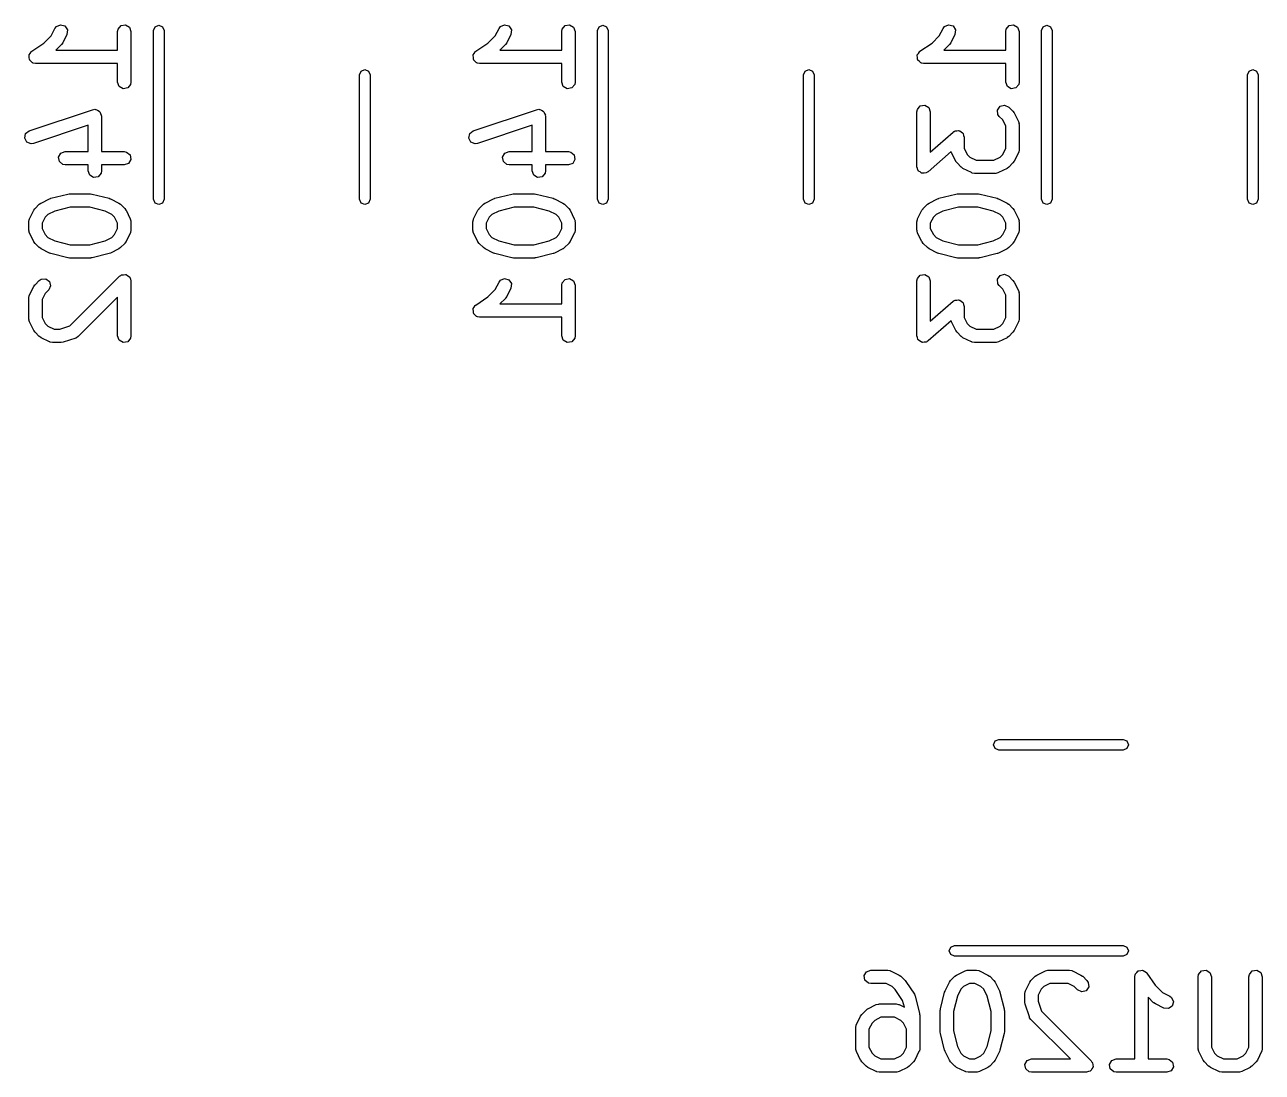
# Model space of a CAD drawing. Extents: x 54 to 297, y -260 to -31.
# Drawn here: x 266.33 to 280.26, y -215.53 to -203.74 of the extents above; entities that cross this region are included whole.
import ezdxf

# ---------------------------------------------------------------- set-up
doc = ezdxf.new("R2010")
doc.units = 0
doc.layers.add('BLACK', color=7, linetype='CONTINUOUS')

msp = doc.modelspace()

# ---------------------------------------------------------------- linework, layer by layer
at = {"layer": 'BLACK', "linetype": 'CONTINUOUS'}
for p, q in [((266.629, -203.86), (266.671, -203.776)), ((266.671, -203.776), (266.687, -203.755)), ((266.687, -203.755), (266.734, -203.735)), ((266.734, -203.735), (266.783, -203.749)), ((266.805, -203.843), (266.758, -203.938)), ((266.783, -203.749), (266.811, -203.792)), ((266.811, -203.792), (266.805, -203.843)), ((267.377, -203.81), (267.382, -203.784)), ((267.377, -204.02), (267.377, -203.81)), ((267.382, -203.784), (267.415, -203.745)), ((267.415, -203.745), (267.465, -203.736)), ((267.465, -203.736), (267.51, -203.761)), ((267.51, -203.761), (267.527, -203.81)), ((267.527, -203.81), (267.527, -204.381)), ((267.78, -203.8), (267.798, -203.758)), ((267.78, -205.7), (267.78, -203.8)), ((267.798, -203.758), (267.84, -203.74)), ((267.84, -203.74), (267.882, -203.758)), ((267.882, -203.758), (267.9, -203.8)), ((267.9, -203.8), (267.9, -205.7)), ((271.629, -203.86), (271.671, -203.776)), ((271.671, -203.776), (271.687, -203.755)), ((271.687, -203.755), (271.734, -203.735)), ((271.734, -203.735), (271.783, -203.749)), ((271.805, -203.843), (271.758, -203.938)), ((271.783, -203.749), (271.811, -203.792)), ((271.811, -203.792), (271.805, -203.843)), ((272.377, -203.81), (272.382, -203.784)), ((272.377, -204.02), (272.377, -203.81)), ((272.382, -203.784), (272.415, -203.745)), ((272.415, -203.745), (272.465, -203.736)), ((272.465, -203.736), (272.51, -203.761)), ((272.51, -203.761), (272.527, -203.81)), ((272.527, -203.81), (272.527, -204.381)), ((272.78, -203.8), (272.798, -203.758)), ((272.78, -205.7), (272.78, -203.8)), ((272.798, -203.758), (272.84, -203.74)), ((272.84, -203.74), (272.882, -203.758)), ((272.882, -203.758), (272.9, -203.8)), ((272.9, -203.8), (272.9, -205.7)), ((276.629, -203.86), (276.671, -203.776)), ((276.671, -203.776), (276.687, -203.755)), ((276.687, -203.755), (276.734, -203.735)), ((276.734, -203.735), (276.783, -203.749)), ((276.805, -203.843), (276.758, -203.938)), ((276.783, -203.749), (276.811, -203.792)), ((276.811, -203.792), (276.805, -203.843)), ((277.377, -203.81), (277.382, -203.784)), ((277.377, -204.02), (277.377, -203.81)), ((277.382, -203.784), (277.415, -203.745)), ((277.415, -203.745), (277.465, -203.736)), ((277.465, -203.736), (277.51, -203.761)), ((277.51, -203.761), (277.527, -203.81)), ((277.527, -203.81), (277.527, -204.381)), ((277.78, -203.8), (277.798, -203.758)), ((277.78, -205.7), (277.78, -203.8)), ((277.798, -203.758), (277.84, -203.74)), ((277.84, -203.74), (277.882, -203.758)), ((277.882, -203.758), (277.9, -203.8)), ((277.9, -203.8), (277.9, -205.7)), ((266.411, -204.033), (266.547, -203.942)), ((266.547, -203.942), (266.629, -203.86)), ((266.744, -203.958), (266.681, -204.02)), ((266.758, -203.938), (266.744, -203.956)), ((266.744, -203.956), (266.744, -203.958)), ((271.411, -204.033), (271.547, -203.942)), ((271.547, -203.942), (271.629, -203.86)), ((271.744, -203.958), (271.681, -204.02)), ((271.758, -203.938), (271.744, -203.956)), ((271.744, -203.956), (271.744, -203.958)), ((276.411, -204.033), (276.547, -203.942)), ((276.547, -203.942), (276.629, -203.86)), ((276.744, -203.958), (276.681, -204.02)), ((276.758, -203.938), (276.744, -203.956)), ((276.744, -203.956), (276.744, -203.958)), ((266.379, -204.082), (266.381, -204.078)), ((266.382, -204.104), (266.379, -204.082)), ((266.38, -204.074), (266.393, -204.057)), ((266.381, -204.078), (266.38, -204.074)), ((266.384, -204.125), (266.382, -204.104)), ((266.387, -204.128), (266.384, -204.125)), ((266.387, -204.133), (266.387, -204.128)), ((266.404, -204.147), (266.387, -204.133)), ((266.393, -204.057), (266.404, -204.038)), ((266.404, -204.038), (266.408, -204.036)), ((266.408, -204.036), (266.411, -204.033)), ((266.681, -204.02), (267.377, -204.02)), ((271.379, -204.082), (271.381, -204.078)), ((271.382, -204.104), (271.379, -204.082)), ((271.38, -204.074), (271.393, -204.057)), ((271.381, -204.078), (271.38, -204.074)), ((271.384, -204.125), (271.382, -204.104)), ((271.387, -204.128), (271.384, -204.125)), ((271.387, -204.133), (271.387, -204.128)), ((271.404, -204.147), (271.387, -204.133)), ((271.393, -204.057), (271.404, -204.038)), ((271.404, -204.038), (271.408, -204.036)), ((271.408, -204.036), (271.411, -204.033)), ((271.681, -204.02), (272.377, -204.02)), ((276.379, -204.082), (276.381, -204.078)), ((276.382, -204.104), (276.379, -204.082)), ((276.38, -204.074), (276.393, -204.057)), ((276.381, -204.078), (276.38, -204.074)), ((276.384, -204.125), (276.382, -204.104)), ((276.387, -204.128), (276.384, -204.125)), ((276.387, -204.133), (276.387, -204.128)), ((276.404, -204.147), (276.387, -204.133)), ((276.393, -204.057), (276.404, -204.038)), ((276.404, -204.038), (276.408, -204.036)), ((276.408, -204.036), (276.411, -204.033)), ((276.681, -204.02), (277.377, -204.02)), ((266.419, -204.162), (266.404, -204.147)), ((266.423, -204.163), (266.419, -204.162)), ((266.427, -204.166), (266.423, -204.163)), ((266.452, -204.17), (266.427, -204.166)), ((267.377, -204.17), (266.452, -204.17)), ((267.377, -204.381), (267.377, -204.17)), ((270.1, -204.3), (270.118, -204.258)), ((270.118, -204.258), (270.16, -204.24)), ((270.16, -204.24), (270.202, -204.258)), ((270.202, -204.258), (270.22, -204.3)), ((271.419, -204.162), (271.404, -204.147)), ((271.423, -204.163), (271.419, -204.162)), ((271.427, -204.166), (271.423, -204.163)), ((271.452, -204.17), (271.427, -204.166)), ((272.377, -204.17), (271.452, -204.17)), ((272.377, -204.381), (272.377, -204.17)), ((275.1, -204.3), (275.118, -204.258)), ((275.118, -204.258), (275.16, -204.24)), ((275.16, -204.24), (275.202, -204.258)), ((275.202, -204.258), (275.22, -204.3)), ((276.419, -204.162), (276.404, -204.147)), ((276.423, -204.163), (276.419, -204.162)), ((276.427, -204.166), (276.423, -204.163)), ((276.452, -204.17), (276.427, -204.166)), ((277.377, -204.17), (276.452, -204.17)), ((277.377, -204.381), (277.377, -204.17)), ((280.1, -204.3), (280.118, -204.258)), ((280.118, -204.258), (280.16, -204.24)), ((280.16, -204.24), (280.202, -204.258)), ((280.202, -204.258), (280.22, -204.3)), ((267.395, -204.429), (267.377, -204.381)), ((267.523, -204.407), (267.49, -204.446)), ((267.527, -204.381), (267.523, -204.407)), ((270.1, -205.7), (270.1, -204.3)), ((270.22, -204.3), (270.22, -205.7)), ((272.395, -204.429), (272.377, -204.381)), ((272.523, -204.407), (272.49, -204.446)), ((272.527, -204.381), (272.523, -204.407)), ((275.1, -205.7), (275.1, -204.3)), ((275.22, -204.3), (275.22, -205.7)), ((277.395, -204.429), (277.377, -204.381)), ((277.523, -204.407), (277.49, -204.446)), ((277.527, -204.381), (277.523, -204.407)), ((280.1, -205.7), (280.1, -204.3)), ((280.22, -204.3), (280.22, -205.7)), ((267.439, -204.455), (267.395, -204.429)), ((267.49, -204.446), (267.439, -204.455)), ((272.439, -204.455), (272.395, -204.429)), ((272.49, -204.446), (272.439, -204.455)), ((277.439, -204.455), (277.395, -204.429)), ((277.49, -204.446), (277.439, -204.455)), ((267.095, -204.691), (267.121, -204.687)), ((267.121, -204.687), (267.126, -204.689)), ((267.126, -204.689), (267.132, -204.688)), ((267.132, -204.688), (267.15, -204.698)), ((272.095, -204.691), (272.121, -204.687)), ((272.121, -204.687), (272.126, -204.689)), ((272.126, -204.689), (272.132, -204.688)), ((272.132, -204.688), (272.15, -204.698)), ((276.377, -204.714), (276.382, -204.689)), ((276.382, -204.689), (276.415, -204.649)), ((276.415, -204.649), (276.465, -204.64)), ((276.465, -204.64), (276.51, -204.666)), ((276.51, -204.666), (276.527, -204.714)), ((277.285, -204.695), (277.314, -204.653)), ((277.314, -204.653), (277.364, -204.64)), ((277.364, -204.64), (277.41, -204.661)), ((277.41, -204.661), (277.458, -204.709)), ((266.381, -204.929), (267.095, -204.691)), ((267.15, -204.698), (267.169, -204.706)), ((267.169, -204.706), (267.172, -204.711)), ((267.172, -204.711), (267.176, -204.714)), ((267.176, -204.714), (267.183, -204.733)), ((267.183, -204.733), (267.193, -204.751)), ((267.193, -204.751), (267.192, -204.757)), ((267.192, -204.757), (267.194, -204.762)), ((267.194, -204.762), (267.194, -205.163)), ((271.381, -204.929), (272.095, -204.691)), ((272.15, -204.698), (272.169, -204.706)), ((272.169, -204.706), (272.172, -204.711)), ((272.172, -204.711), (272.176, -204.714)), ((272.176, -204.714), (272.183, -204.733)), ((272.183, -204.733), (272.193, -204.751)), ((272.193, -204.751), (272.192, -204.757)), ((272.192, -204.757), (272.194, -204.762)), ((272.194, -204.762), (272.194, -205.163)), ((276.377, -205.333), (276.377, -204.714)), ((276.527, -204.714), (276.527, -205.168)), ((277.289, -204.746), (277.285, -204.695)), ((277.304, -204.767), (277.289, -204.746)), ((277.343, -204.806), (277.304, -204.767)), ((277.377, -204.875), (277.343, -204.806)), ((277.458, -204.709), (277.471, -204.727)), ((277.471, -204.727), (277.472, -204.728)), ((277.472, -204.728), (277.519, -204.824)), ((277.519, -204.824), (277.527, -204.849)), ((266.331, -205.011), (266.341, -204.961)), ((266.341, -204.961), (266.381, -204.929)), ((267.044, -204.866), (266.428, -205.071)), ((267.044, -205.163), (267.044, -204.866)), ((271.331, -205.011), (271.341, -204.961)), ((271.341, -204.961), (271.381, -204.929)), ((272.044, -204.866), (271.428, -205.071)), ((272.044, -205.163), (272.044, -204.866)), ((276.527, -205.168), (276.784, -204.944)), ((276.784, -204.944), (276.794, -204.938)), ((276.794, -204.938), (276.796, -204.935)), ((276.796, -204.935), (276.799, -204.935)), ((276.799, -204.935), (276.806, -204.93)), ((276.806, -204.93), (276.826, -204.93)), ((276.826, -204.93), (276.846, -204.926)), ((276.846, -204.926), (276.852, -204.929)), ((276.852, -204.929), (276.858, -204.929)), ((276.858, -204.929), (276.873, -204.942)), ((276.873, -204.942), (276.891, -204.952)), ((276.891, -204.952), (276.893, -204.957)), ((276.893, -204.957), (276.897, -204.961)), ((276.897, -204.961), (276.901, -204.981)), ((277.377, -205.125), (277.377, -204.875)), ((277.527, -204.849), (277.526, -204.853)), ((277.526, -204.853), (277.527, -204.857)), ((277.527, -204.857), (277.527, -205.143)), ((266.355, -205.056), (266.331, -205.011)), ((266.403, -205.075), (266.355, -205.056)), ((266.428, -205.071), (266.403, -205.075)), ((271.355, -205.056), (271.331, -205.011)), ((271.403, -205.075), (271.355, -205.056)), ((271.428, -205.071), (271.403, -205.075)), ((276.901, -204.981), (276.908, -205)), ((276.908, -205), (276.908, -205.125)), ((266.712, -205.225), (266.738, -205.181)), ((266.721, -205.276), (266.712, -205.225)), ((266.738, -205.181), (266.786, -205.163)), ((266.786, -205.163), (267.044, -205.163)), ((267.194, -205.163), (267.452, -205.163)), ((267.452, -205.163), (267.478, -205.168)), ((267.478, -205.168), (267.517, -205.201)), ((267.517, -205.201), (267.526, -205.251)), ((271.712, -205.225), (271.738, -205.181)), ((271.721, -205.276), (271.712, -205.225)), ((271.738, -205.181), (271.786, -205.163)), ((271.786, -205.163), (272.044, -205.163)), ((272.194, -205.163), (272.452, -205.163)), ((272.452, -205.163), (272.478, -205.168)), ((272.478, -205.168), (272.517, -205.201)), ((272.517, -205.201), (272.526, -205.251)), ((276.762, -205.162), (276.502, -205.39)), ((276.766, -205.176), (276.762, -205.162)), ((276.814, -205.272), (276.766, -205.176)), ((276.908, -205.125), (276.943, -205.194)), ((276.943, -205.194), (276.973, -205.224)), ((276.973, -205.224), (277.042, -205.258)), ((277.244, -205.258), (277.313, -205.224)), ((277.313, -205.224), (277.343, -205.194)), ((277.343, -205.194), (277.377, -205.125)), ((277.519, -205.176), (277.472, -205.272)), ((277.52, -205.172), (277.519, -205.176)), ((277.523, -205.169), (277.52, -205.172)), ((277.527, -205.143), (277.523, -205.169)), ((266.76, -205.309), (266.721, -205.276)), ((266.786, -205.313), (266.76, -205.309)), ((267.044, -205.313), (266.786, -205.313)), ((267.044, -205.381), (267.044, -205.313)), ((267.062, -205.429), (267.044, -205.381)), ((267.194, -205.381), (267.19, -205.407)), ((267.452, -205.313), (267.194, -205.313)), ((267.194, -205.313), (267.194, -205.381)), ((267.501, -205.296), (267.452, -205.313)), ((267.526, -205.251), (267.501, -205.296)), ((271.76, -205.309), (271.721, -205.276)), ((271.786, -205.313), (271.76, -205.309)), ((272.044, -205.313), (271.786, -205.313)), ((272.044, -205.381), (272.044, -205.313)), ((272.062, -205.429), (272.044, -205.381)), ((272.194, -205.381), (272.19, -205.407)), ((272.452, -205.313), (272.194, -205.313)), ((272.194, -205.313), (272.194, -205.381)), ((272.501, -205.296), (272.452, -205.313)), ((272.526, -205.251), (272.501, -205.296)), ((276.384, -205.352), (276.377, -205.333)), ((276.388, -205.372), (276.384, -205.352)), ((276.393, -205.376), (276.388, -205.372)), ((276.395, -205.382), (276.393, -205.376)), ((276.412, -205.392), (276.395, -205.382)), ((276.815, -205.273), (276.814, -205.272)), ((276.828, -205.291), (276.815, -205.273)), ((276.876, -205.339), (276.828, -205.291)), ((276.877, -205.339), (276.876, -205.339)), ((276.895, -205.353), (276.877, -205.339)), ((276.99, -205.4), (276.895, -205.353)), ((277.042, -205.258), (277.244, -205.258)), ((277.391, -205.353), (277.295, -205.4)), ((277.392, -205.352), (277.391, -205.353)), ((277.41, -205.339), (277.392, -205.352)), ((277.458, -205.291), (277.41, -205.339)), ((277.472, -205.272), (277.458, -205.29)), ((277.458, -205.29), (277.458, -205.291)), ((267.106, -205.455), (267.062, -205.429)), ((267.157, -205.446), (267.106, -205.455)), ((267.19, -205.407), (267.157, -205.446)), ((272.106, -205.455), (272.062, -205.429)), ((272.157, -205.446), (272.106, -205.455)), ((272.19, -205.407), (272.157, -205.446)), ((276.428, -205.404), (276.412, -205.392)), ((276.434, -205.404), (276.428, -205.404)), ((276.439, -205.407), (276.434, -205.404)), ((276.459, -205.404), (276.439, -205.407)), ((276.479, -205.403), (276.459, -205.404)), ((276.487, -205.399), (276.479, -205.403)), ((276.49, -205.398), (276.487, -205.399)), ((276.492, -205.396), (276.49, -205.398)), ((276.502, -205.39), (276.492, -205.396)), ((276.995, -205.401), (276.99, -205.4)), ((276.998, -205.404), (276.995, -205.401)), ((277.024, -205.408), (276.998, -205.404)), ((277.262, -205.408), (277.024, -205.408)), ((277.266, -205.407), (277.262, -205.408)), ((277.27, -205.408), (277.266, -205.407)), ((277.295, -205.4), (277.27, -205.408)), ((266.625, -205.689), (266.815, -205.642)), ((266.815, -205.642), (266.83, -205.64)), ((266.83, -205.64), (266.833, -205.639)), ((266.833, -205.639), (267.071, -205.639)), ((267.071, -205.639), (267.086, -205.642)), ((267.086, -205.642), (267.09, -205.642)), ((267.09, -205.642), (267.28, -205.689)), ((271.625, -205.689), (271.815, -205.642)), ((271.815, -205.642), (271.83, -205.64)), ((271.83, -205.64), (271.833, -205.639)), ((271.833, -205.639), (272.071, -205.639)), ((272.071, -205.639), (272.086, -205.642)), ((272.086, -205.642), (272.09, -205.642)), ((272.09, -205.642), (272.28, -205.689)), ((276.625, -205.689), (276.815, -205.642)), ((276.815, -205.642), (276.83, -205.64)), ((276.83, -205.64), (276.833, -205.639)), ((276.833, -205.639), (277.071, -205.639)), ((277.071, -205.639), (277.086, -205.642)), ((277.086, -205.642), (277.09, -205.642)), ((277.09, -205.642), (277.28, -205.689)), ((266.446, -205.806), (266.447, -205.804)), ((266.447, -205.804), (266.495, -205.756)), ((266.495, -205.756), (266.513, -205.744)), ((266.513, -205.744), (266.514, -205.742)), ((266.514, -205.742), (266.609, -205.695)), ((266.609, -205.695), (266.622, -205.691)), ((266.622, -205.691), (266.625, -205.689)), ((266.843, -205.789), (266.669, -205.833)), ((267.062, -205.789), (266.843, -205.789)), ((267.236, -205.833), (267.062, -205.789)), ((267.28, -205.689), (267.292, -205.694)), ((267.292, -205.694), (267.295, -205.695)), ((267.295, -205.695), (267.391, -205.742)), ((267.391, -205.742), (267.409, -205.756)), ((267.409, -205.756), (267.41, -205.756)), ((267.41, -205.756), (267.458, -205.804)), ((267.458, -205.804), (267.471, -205.822)), ((267.798, -205.742), (267.78, -205.7)), ((267.84, -205.76), (267.798, -205.742)), ((267.882, -205.742), (267.84, -205.76)), ((267.9, -205.7), (267.882, -205.742)), ((270.118, -205.742), (270.1, -205.7)), ((270.16, -205.76), (270.118, -205.742)), ((270.202, -205.742), (270.16, -205.76)), ((270.22, -205.7), (270.202, -205.742)), ((271.446, -205.806), (271.447, -205.804)), ((271.447, -205.804), (271.495, -205.756)), ((271.495, -205.756), (271.513, -205.744)), ((271.513, -205.744), (271.514, -205.742)), ((271.514, -205.742), (271.609, -205.695)), ((271.609, -205.695), (271.622, -205.691)), ((271.622, -205.691), (271.625, -205.689)), ((271.843, -205.789), (271.669, -205.833)), ((272.062, -205.789), (271.843, -205.789)), ((272.236, -205.833), (272.062, -205.789)), ((272.28, -205.689), (272.292, -205.694)), ((272.292, -205.694), (272.295, -205.695)), ((272.295, -205.695), (272.391, -205.742)), ((272.391, -205.742), (272.409, -205.756)), ((272.409, -205.756), (272.41, -205.756)), ((272.41, -205.756), (272.458, -205.804)), ((272.458, -205.804), (272.471, -205.822)), ((272.798, -205.742), (272.78, -205.7)), ((272.84, -205.76), (272.798, -205.742)), ((272.882, -205.742), (272.84, -205.76)), ((272.9, -205.7), (272.882, -205.742)), ((275.118, -205.742), (275.1, -205.7)), ((275.16, -205.76), (275.118, -205.742)), ((275.202, -205.742), (275.16, -205.76)), ((275.22, -205.7), (275.202, -205.742)), ((276.446, -205.806), (276.447, -205.804)), ((276.447, -205.804), (276.495, -205.756)), ((276.495, -205.756), (276.513, -205.744)), ((276.513, -205.744), (276.514, -205.742)), ((276.514, -205.742), (276.609, -205.695)), ((276.609, -205.695), (276.622, -205.691)), ((276.622, -205.691), (276.625, -205.689)), ((276.843, -205.789), (276.669, -205.833)), ((277.062, -205.789), (276.843, -205.789)), ((277.236, -205.833), (277.062, -205.789)), ((277.28, -205.689), (277.292, -205.694)), ((277.292, -205.694), (277.295, -205.695)), ((277.295, -205.695), (277.391, -205.742)), ((277.391, -205.742), (277.409, -205.756)), ((277.409, -205.756), (277.41, -205.756)), ((277.41, -205.756), (277.458, -205.804)), ((277.458, -205.804), (277.471, -205.822)), ((277.798, -205.742), (277.78, -205.7)), ((277.84, -205.76), (277.798, -205.742)), ((277.882, -205.742), (277.84, -205.76)), ((277.9, -205.7), (277.882, -205.742)), ((280.118, -205.742), (280.1, -205.7)), ((280.16, -205.76), (280.118, -205.742)), ((280.202, -205.742), (280.16, -205.76)), ((280.22, -205.7), (280.202, -205.742)), ((266.377, -205.952), (266.382, -205.927)), ((266.382, -205.927), (266.385, -205.923)), ((266.385, -205.919), (266.433, -205.824)), ((266.385, -205.923), (266.385, -205.919)), ((266.433, -205.824), (266.446, -205.806)), ((266.562, -205.902), (266.527, -205.97)), ((266.592, -205.871), (266.562, -205.902)), ((266.669, -205.833), (266.592, -205.871)), ((267.313, -205.871), (267.236, -205.833)), ((267.343, -205.902), (267.313, -205.871)), ((267.377, -205.97), (267.343, -205.902)), ((267.471, -205.822), (267.472, -205.824)), ((267.472, -205.824), (267.519, -205.919)), ((267.519, -205.919), (267.527, -205.944)), ((267.527, -205.944), (267.526, -205.948)), ((271.377, -205.952), (271.382, -205.927)), ((271.382, -205.927), (271.385, -205.923)), ((271.385, -205.919), (271.433, -205.824)), ((271.385, -205.923), (271.385, -205.919)), ((271.433, -205.824), (271.446, -205.806)), ((271.562, -205.902), (271.527, -205.97)), ((271.592, -205.871), (271.562, -205.902)), ((271.669, -205.833), (271.592, -205.871)), ((272.313, -205.871), (272.236, -205.833)), ((272.343, -205.902), (272.313, -205.871)), ((272.377, -205.97), (272.343, -205.902)), ((272.471, -205.822), (272.472, -205.824)), ((272.472, -205.824), (272.519, -205.919)), ((272.519, -205.919), (272.527, -205.944)), ((272.527, -205.944), (272.526, -205.948)), ((276.377, -205.952), (276.382, -205.927)), ((276.382, -205.927), (276.385, -205.923)), ((276.385, -205.919), (276.433, -205.824)), ((276.385, -205.923), (276.385, -205.919)), ((276.433, -205.824), (276.446, -205.806)), ((276.562, -205.902), (276.527, -205.97)), ((276.592, -205.871), (276.562, -205.902)), ((276.669, -205.833), (276.592, -205.871)), ((277.313, -205.871), (277.236, -205.833)), ((277.343, -205.902), (277.313, -205.871)), ((277.377, -205.97), (277.343, -205.902)), ((277.471, -205.822), (277.472, -205.824)), ((277.472, -205.824), (277.519, -205.919)), ((277.519, -205.919), (277.527, -205.944)), ((277.527, -205.944), (277.526, -205.948)), ((266.377, -206.048), (266.377, -205.952)), ((266.379, -206.052), (266.377, -206.048)), ((266.378, -206.056), (266.379, -206.052)), ((266.385, -206.081), (266.378, -206.056)), ((266.433, -206.176), (266.385, -206.081)), ((266.527, -205.97), (266.527, -206.03)), ((266.527, -206.03), (266.562, -206.098)), ((267.343, -206.098), (267.377, -206.03)), ((267.377, -206.03), (267.377, -205.97)), ((267.519, -206.081), (267.472, -206.176)), ((267.52, -206.077), (267.519, -206.081)), ((267.523, -206.073), (267.52, -206.077)), ((267.527, -206.048), (267.523, -206.073)), ((267.526, -205.948), (267.527, -205.952)), ((267.527, -205.952), (267.527, -206.048)), ((271.377, -206.048), (271.377, -205.952)), ((271.379, -206.052), (271.377, -206.048)), ((271.378, -206.056), (271.379, -206.052)), ((271.385, -206.081), (271.378, -206.056)), ((271.433, -206.176), (271.385, -206.081)), ((271.527, -205.97), (271.527, -206.03)), ((271.527, -206.03), (271.562, -206.098)), ((272.343, -206.098), (272.377, -206.03)), ((272.377, -206.03), (272.377, -205.97)), ((272.519, -206.081), (272.472, -206.176)), ((272.52, -206.077), (272.519, -206.081)), ((272.523, -206.073), (272.52, -206.077)), ((272.527, -206.048), (272.523, -206.073)), ((272.526, -205.948), (272.527, -205.952)), ((272.527, -205.952), (272.527, -206.048)), ((276.377, -206.048), (276.377, -205.952)), ((276.379, -206.052), (276.377, -206.048)), ((276.378, -206.056), (276.379, -206.052)), ((276.385, -206.081), (276.378, -206.056)), ((276.433, -206.176), (276.385, -206.081)), ((276.527, -205.97), (276.527, -206.03)), ((276.527, -206.03), (276.562, -206.098)), ((277.343, -206.098), (277.377, -206.03)), ((277.377, -206.03), (277.377, -205.97)), ((277.519, -206.081), (277.472, -206.176)), ((277.52, -206.077), (277.519, -206.081)), ((277.523, -206.073), (277.52, -206.077)), ((277.527, -206.048), (277.523, -206.073)), ((277.526, -205.948), (277.527, -205.952)), ((277.527, -205.952), (277.527, -206.048)), ((266.434, -206.178), (266.433, -206.176)), ((266.447, -206.196), (266.434, -206.178)), ((266.495, -206.244), (266.447, -206.196)), ((266.562, -206.098), (266.592, -206.129)), ((266.592, -206.129), (266.669, -206.167)), ((266.669, -206.167), (266.843, -206.211)), ((266.843, -206.211), (267.062, -206.211)), ((267.062, -206.211), (267.236, -206.167)), ((267.236, -206.167), (267.313, -206.129)), ((267.313, -206.129), (267.343, -206.098)), ((267.458, -206.196), (267.41, -206.244)), ((267.472, -206.176), (267.458, -206.194)), ((267.458, -206.194), (267.458, -206.196)), ((271.434, -206.178), (271.433, -206.176)), ((271.447, -206.196), (271.434, -206.178)), ((271.495, -206.244), (271.447, -206.196)), ((271.562, -206.098), (271.592, -206.129)), ((271.592, -206.129), (271.669, -206.167)), ((271.669, -206.167), (271.843, -206.211)), ((271.843, -206.211), (272.062, -206.211)), ((272.062, -206.211), (272.236, -206.167)), ((272.236, -206.167), (272.313, -206.129)), ((272.313, -206.129), (272.343, -206.098)), ((272.458, -206.196), (272.41, -206.244)), ((272.472, -206.176), (272.458, -206.194)), ((272.458, -206.194), (272.458, -206.196)), ((276.434, -206.178), (276.433, -206.176)), ((276.447, -206.196), (276.434, -206.178)), ((276.495, -206.244), (276.447, -206.196)), ((276.562, -206.098), (276.592, -206.129)), ((276.592, -206.129), (276.669, -206.167)), ((276.669, -206.167), (276.843, -206.211)), ((276.843, -206.211), (277.062, -206.211)), ((277.062, -206.211), (277.236, -206.167)), ((277.236, -206.167), (277.313, -206.129)), ((277.313, -206.129), (277.343, -206.098)), ((277.458, -206.196), (277.41, -206.244)), ((277.472, -206.176), (277.458, -206.194)), ((277.458, -206.194), (277.458, -206.196)), ((266.496, -206.244), (266.495, -206.244)), ((266.514, -206.258), (266.496, -206.244)), ((266.609, -206.305), (266.514, -206.258)), ((266.613, -206.306), (266.609, -206.305)), ((266.625, -206.311), (266.613, -206.306)), ((266.815, -206.358), (266.625, -206.311)), ((266.819, -206.358), (266.815, -206.358)), ((266.833, -206.361), (266.819, -206.358)), ((267.071, -206.361), (266.833, -206.361)), ((267.075, -206.36), (267.071, -206.361)), ((267.09, -206.358), (267.075, -206.36)), ((267.28, -206.311), (267.09, -206.358)), ((267.283, -206.309), (267.28, -206.311)), ((267.295, -206.305), (267.283, -206.309)), ((267.391, -206.258), (267.295, -206.305)), ((267.392, -206.256), (267.391, -206.258)), ((267.41, -206.244), (267.392, -206.256)), ((271.496, -206.244), (271.495, -206.244)), ((271.514, -206.258), (271.496, -206.244)), ((271.609, -206.305), (271.514, -206.258)), ((271.613, -206.306), (271.609, -206.305)), ((271.625, -206.311), (271.613, -206.306)), ((271.815, -206.358), (271.625, -206.311)), ((271.819, -206.358), (271.815, -206.358)), ((271.833, -206.361), (271.819, -206.358)), ((272.071, -206.361), (271.833, -206.361)), ((272.075, -206.36), (272.071, -206.361)), ((272.09, -206.358), (272.075, -206.36)), ((272.28, -206.311), (272.09, -206.358)), ((272.283, -206.309), (272.28, -206.311)), ((272.295, -206.305), (272.283, -206.309)), ((272.391, -206.258), (272.295, -206.305)), ((272.392, -206.256), (272.391, -206.258)), ((272.41, -206.244), (272.392, -206.256)), ((276.496, -206.244), (276.495, -206.244)), ((276.514, -206.258), (276.496, -206.244)), ((276.609, -206.305), (276.514, -206.258)), ((276.613, -206.306), (276.609, -206.305)), ((276.625, -206.311), (276.613, -206.306)), ((276.815, -206.358), (276.625, -206.311)), ((276.819, -206.358), (276.815, -206.358)), ((276.833, -206.361), (276.819, -206.358)), ((277.071, -206.361), (276.833, -206.361)), ((277.075, -206.36), (277.071, -206.361)), ((277.09, -206.358), (277.075, -206.36)), ((277.28, -206.311), (277.09, -206.358)), ((277.283, -206.309), (277.28, -206.311)), ((277.295, -206.305), (277.283, -206.309)), ((277.391, -206.258), (277.295, -206.305)), ((277.392, -206.256), (277.391, -206.258)), ((277.41, -206.244), (277.392, -206.256)), ((266.447, -206.661), (266.495, -206.614)), ((266.495, -206.614), (266.516, -206.599)), ((266.516, -206.599), (266.567, -206.594)), ((266.567, -206.594), (266.609, -206.624)), ((266.609, -206.624), (266.622, -206.673)), ((266.84, -207.125), (267.399, -206.566)), ((267.399, -206.566), (267.413, -206.557)), ((267.413, -206.557), (267.415, -206.554)), ((267.415, -206.554), (267.417, -206.554)), ((267.417, -206.554), (267.421, -206.551)), ((267.421, -206.551), (267.443, -206.549)), ((267.443, -206.549), (267.465, -206.545)), ((267.465, -206.545), (267.468, -206.547)), ((267.468, -206.547), (267.472, -206.547)), ((267.472, -206.547), (267.49, -206.56)), ((267.49, -206.56), (267.51, -206.571)), ((267.51, -206.571), (267.511, -206.574)), ((267.511, -206.574), (267.514, -206.576)), ((267.514, -206.576), (267.52, -206.598)), ((267.52, -206.598), (267.527, -206.619)), ((267.527, -206.619), (267.527, -207.238)), ((271.629, -206.717), (271.671, -206.633)), ((271.671, -206.633), (271.687, -206.612)), ((271.687, -206.612), (271.734, -206.592)), ((271.734, -206.592), (271.783, -206.606)), ((271.783, -206.606), (271.811, -206.649)), ((272.377, -206.667), (272.382, -206.641)), ((272.382, -206.641), (272.415, -206.602)), ((272.415, -206.602), (272.465, -206.593)), ((272.465, -206.593), (272.51, -206.618)), ((272.51, -206.618), (272.527, -206.667)), ((276.377, -206.619), (276.382, -206.593)), ((276.377, -207.238), (276.377, -206.619)), ((276.382, -206.593), (276.415, -206.554)), ((276.415, -206.554), (276.465, -206.545)), ((276.465, -206.545), (276.51, -206.571)), ((276.51, -206.571), (276.527, -206.619)), ((276.527, -206.619), (276.527, -207.073)), ((277.285, -206.6), (277.314, -206.558)), ((277.289, -206.651), (277.285, -206.6)), ((277.314, -206.558), (277.364, -206.544)), ((277.364, -206.544), (277.41, -206.566)), ((277.41, -206.566), (277.458, -206.614)), ((277.458, -206.614), (277.471, -206.632)), ((277.471, -206.632), (277.472, -206.633)), ((277.472, -206.633), (277.519, -206.728)), ((266.382, -206.784), (266.385, -206.78)), ((266.385, -206.776), (266.433, -206.681)), ((266.385, -206.78), (266.385, -206.776)), ((266.433, -206.681), (266.446, -206.663)), ((266.446, -206.663), (266.447, -206.661)), ((266.562, -206.759), (266.527, -206.827)), ((266.601, -206.72), (266.562, -206.759)), ((266.622, -206.673), (266.601, -206.72)), ((271.547, -206.799), (271.629, -206.717)), ((271.805, -206.7), (271.758, -206.795)), ((271.811, -206.649), (271.805, -206.7)), ((272.377, -206.877), (272.377, -206.667)), ((272.527, -206.667), (272.527, -207.238)), ((277.304, -206.672), (277.289, -206.651)), ((277.343, -206.711), (277.304, -206.672)), ((277.377, -206.78), (277.343, -206.711)), ((277.377, -207.03), (277.377, -206.78)), ((277.519, -206.728), (277.527, -206.753)), ((277.527, -206.753), (277.526, -206.758)), ((277.526, -206.758), (277.527, -206.762)), ((277.527, -206.762), (277.527, -207.048)), ((266.377, -206.81), (266.382, -206.784)), ((266.377, -207.048), (266.377, -206.81)), ((266.527, -206.827), (266.527, -207.03)), ((267.377, -206.8), (266.934, -207.244)), ((267.377, -207.238), (267.377, -206.8)), ((271.38, -206.931), (271.393, -206.914)), ((271.393, -206.914), (271.404, -206.895)), ((271.404, -206.895), (271.408, -206.893)), ((271.408, -206.893), (271.411, -206.89)), ((271.411, -206.89), (271.547, -206.799)), ((271.744, -206.815), (271.681, -206.877)), ((271.681, -206.877), (272.377, -206.877)), ((271.758, -206.795), (271.744, -206.813)), ((271.744, -206.813), (271.744, -206.815)), ((276.527, -207.073), (276.784, -206.848)), ((276.784, -206.848), (276.794, -206.842)), ((276.794, -206.842), (276.796, -206.84)), ((276.796, -206.84), (276.799, -206.839)), ((276.799, -206.839), (276.806, -206.835)), ((276.806, -206.835), (276.826, -206.834)), ((276.826, -206.834), (276.846, -206.831)), ((276.846, -206.831), (276.852, -206.834)), ((276.852, -206.834), (276.858, -206.834)), ((276.858, -206.834), (276.873, -206.846)), ((276.873, -206.846), (276.891, -206.857)), ((276.891, -206.857), (276.893, -206.862)), ((276.893, -206.862), (276.897, -206.866)), ((276.897, -206.866), (276.901, -206.886)), ((276.901, -206.886), (276.908, -206.905)), ((276.908, -206.905), (276.908, -207.03)), ((266.379, -207.052), (266.377, -207.048)), ((266.378, -207.056), (266.379, -207.052)), ((266.385, -207.081), (266.378, -207.056)), ((266.527, -207.03), (266.562, -207.098)), ((271.379, -206.939), (271.381, -206.936)), ((271.382, -206.961), (271.379, -206.939)), ((271.381, -206.936), (271.38, -206.931)), ((271.384, -206.983), (271.382, -206.961)), ((271.387, -206.986), (271.384, -206.983)), ((271.387, -206.99), (271.387, -206.986)), ((271.404, -207.004), (271.387, -206.99)), ((271.419, -207.02), (271.404, -207.004)), ((271.423, -207.02), (271.419, -207.02)), ((271.427, -207.023), (271.423, -207.02)), ((271.452, -207.027), (271.427, -207.023)), ((272.377, -207.027), (271.452, -207.027)), ((272.377, -207.238), (272.377, -207.027)), ((276.908, -207.03), (276.943, -207.098)), ((277.343, -207.098), (277.377, -207.03)), ((277.527, -207.048), (277.523, -207.073)), ((266.433, -207.176), (266.385, -207.081)), ((266.434, -207.178), (266.433, -207.176)), ((266.447, -207.196), (266.434, -207.178)), ((266.495, -207.244), (266.447, -207.196)), ((266.562, -207.098), (266.592, -207.129)), ((266.592, -207.129), (266.661, -207.163)), ((266.661, -207.163), (266.726, -207.163)), ((266.726, -207.163), (266.84, -207.125)), ((276.762, -207.067), (276.502, -207.295)), ((276.766, -207.081), (276.762, -207.067)), ((276.814, -207.176), (276.766, -207.081)), ((276.815, -207.178), (276.814, -207.176)), ((276.828, -207.196), (276.815, -207.178)), ((276.876, -207.244), (276.828, -207.196)), ((276.943, -207.098), (276.973, -207.129)), ((276.973, -207.129), (277.042, -207.163)), ((277.042, -207.163), (277.244, -207.163)), ((277.244, -207.163), (277.313, -207.129)), ((277.313, -207.129), (277.343, -207.098)), ((277.458, -207.196), (277.41, -207.244)), ((277.472, -207.176), (277.458, -207.194)), ((277.458, -207.194), (277.458, -207.196)), ((277.519, -207.081), (277.472, -207.176)), ((277.52, -207.077), (277.519, -207.081)), ((277.523, -207.073), (277.52, -207.077)), ((266.496, -207.244), (266.495, -207.244)), ((266.514, -207.258), (266.496, -207.244)), ((266.609, -207.305), (266.514, -207.258)), ((266.614, -207.306), (266.609, -207.305)), ((266.617, -207.309), (266.614, -207.306)), ((266.643, -207.313), (266.617, -207.309)), ((266.738, -207.313), (266.643, -207.313)), ((266.74, -207.313), (266.738, -207.313)), ((266.762, -207.309), (266.74, -207.313)), ((266.905, -207.262), (266.762, -207.309)), ((266.908, -207.259), (266.905, -207.262)), ((266.913, -207.258), (266.908, -207.259)), ((266.934, -207.244), (266.913, -207.258)), ((267.395, -207.286), (267.377, -207.238)), ((267.439, -207.312), (267.395, -207.286)), ((267.49, -207.303), (267.439, -207.312)), ((267.523, -207.264), (267.49, -207.303)), ((267.527, -207.238), (267.523, -207.264)), ((272.395, -207.286), (272.377, -207.238)), ((272.439, -207.312), (272.395, -207.286)), ((272.49, -207.303), (272.439, -207.312)), ((272.523, -207.264), (272.49, -207.303)), ((272.527, -207.238), (272.523, -207.264)), ((276.384, -207.257), (276.377, -207.238)), ((276.388, -207.277), (276.384, -207.257)), ((276.393, -207.281), (276.388, -207.277)), ((276.395, -207.286), (276.393, -207.281)), ((276.412, -207.296), (276.395, -207.286)), ((276.428, -207.309), (276.412, -207.296)), ((276.434, -207.309), (276.428, -207.309)), ((276.439, -207.312), (276.434, -207.309)), ((276.459, -207.308), (276.439, -207.312)), ((276.479, -207.308), (276.459, -207.308)), ((276.487, -207.304), (276.479, -207.308)), ((276.49, -207.303), (276.487, -207.304)), ((276.492, -207.3), (276.49, -207.303)), ((276.502, -207.295), (276.492, -207.3)), ((276.877, -207.244), (276.876, -207.244)), ((276.895, -207.258), (276.877, -207.244)), ((276.99, -207.305), (276.895, -207.258)), ((276.995, -207.306), (276.99, -207.305)), ((276.998, -207.309), (276.995, -207.306)), ((277.024, -207.313), (276.998, -207.309)), ((277.262, -207.313), (277.024, -207.313)), ((277.266, -207.312), (277.262, -207.313)), ((277.27, -207.313), (277.266, -207.312)), ((277.295, -207.305), (277.27, -207.313)), ((277.391, -207.258), (277.295, -207.305)), ((277.392, -207.256), (277.391, -207.258)), ((277.41, -207.244), (277.392, -207.256)), ((277.258, -211.798), (277.3, -211.78)), ((277.3, -211.78), (278.7, -211.78)), ((278.7, -211.78), (278.742, -211.798)), ((277.24, -211.84), (277.258, -211.798)), ((277.258, -211.882), (277.24, -211.84)), ((277.3, -211.9), (277.258, -211.882)), ((278.7, -211.9), (277.3, -211.9)), ((278.742, -211.882), (278.7, -211.9)), ((278.742, -211.798), (278.76, -211.84)), ((278.76, -211.84), (278.742, -211.882)), ((276.74, -214.16), (276.758, -214.118)), ((276.758, -214.202), (276.74, -214.16)), ((276.758, -214.118), (276.8, -214.1)), ((276.8, -214.1), (278.7, -214.1)), ((278.7, -214.1), (278.742, -214.118)), ((278.742, -214.118), (278.76, -214.16)), ((278.76, -214.16), (278.742, -214.202)), ((276.8, -214.22), (276.758, -214.202)), ((278.7, -214.22), (276.8, -214.22)), ((278.742, -214.202), (278.7, -214.22)), ((275.783, -214.439), (275.809, -214.395)), ((275.792, -214.49), (275.783, -214.439)), ((275.809, -214.395), (275.857, -214.377)), ((275.857, -214.377), (276.048, -214.377)), ((276.048, -214.377), (276.073, -214.382)), ((276.073, -214.382), (276.077, -214.385)), ((276.077, -214.385), (276.081, -214.385)), ((276.081, -214.385), (276.176, -214.433)), ((276.176, -214.433), (276.194, -214.446)), ((276.804, -214.447), (276.822, -214.434)), ((276.822, -214.434), (276.824, -214.433)), ((276.824, -214.433), (276.919, -214.385)), ((276.919, -214.385), (276.944, -214.378)), ((276.944, -214.378), (276.948, -214.379)), ((276.948, -214.379), (276.952, -214.377)), ((276.952, -214.377), (277.048, -214.377)), ((277.048, -214.377), (277.073, -214.382)), ((277.073, -214.382), (277.077, -214.385)), ((277.077, -214.385), (277.081, -214.385)), ((277.081, -214.385), (277.176, -214.433)), ((277.176, -214.433), (277.194, -214.446)), ((277.709, -214.447), (277.727, -214.434)), ((277.727, -214.434), (277.728, -214.433)), ((277.728, -214.433), (277.824, -214.385)), ((277.824, -214.385), (277.849, -214.378)), ((277.849, -214.378), (277.853, -214.379)), ((277.853, -214.379), (277.857, -214.377)), ((277.857, -214.377), (278.095, -214.377)), ((278.095, -214.377), (278.121, -214.382)), ((278.121, -214.382), (278.124, -214.385)), ((278.124, -214.385), (278.129, -214.385)), ((278.129, -214.385), (278.224, -214.433)), ((278.224, -214.433), (278.242, -214.446)), ((278.83, -214.452), (278.834, -214.427)), ((278.834, -214.427), (278.837, -214.423)), ((278.837, -214.423), (278.838, -214.419)), ((278.838, -214.419), (278.853, -214.404)), ((278.853, -214.404), (278.867, -214.387)), ((278.867, -214.387), (278.872, -214.387)), ((278.872, -214.387), (278.875, -214.384)), ((278.875, -214.384), (278.896, -214.382)), ((278.896, -214.382), (278.918, -214.379)), ((278.918, -214.379), (278.922, -214.381)), ((278.922, -214.381), (278.926, -214.38)), ((278.926, -214.38), (278.943, -214.393)), ((278.943, -214.393), (278.962, -214.404)), ((278.962, -214.404), (278.964, -214.408)), ((278.964, -214.408), (278.967, -214.411)), ((278.967, -214.411), (279.058, -214.547)), ((279.544, -214.452), (279.549, -214.427)), ((279.549, -214.427), (279.582, -214.387)), ((279.582, -214.387), (279.632, -214.379)), ((279.632, -214.379), (279.676, -214.404)), ((279.676, -214.404), (279.694, -214.452)), ((280.115, -214.452), (280.12, -214.427)), ((280.12, -214.427), (280.153, -214.387)), ((280.153, -214.387), (280.203, -214.379)), ((280.203, -214.379), (280.248, -214.404)), ((280.248, -214.404), (280.265, -214.452)), ((275.831, -214.523), (275.792, -214.49)), ((275.857, -214.527), (275.831, -214.523)), ((276.03, -214.527), (275.857, -214.527)), ((276.098, -214.562), (276.03, -214.527)), ((276.132, -214.595), (276.098, -214.562)), ((276.194, -214.446), (276.196, -214.447)), ((276.196, -214.447), (276.244, -214.495)), ((276.244, -214.495), (276.25, -214.504)), ((276.25, -214.504), (276.253, -214.506)), ((276.253, -214.506), (276.348, -214.649)), ((276.695, -214.609), (276.742, -214.514)), ((276.742, -214.514), (276.756, -214.496)), ((276.756, -214.495), (276.804, -214.447)), ((276.756, -214.496), (276.756, -214.495)), ((276.902, -214.562), (276.871, -214.592)), ((276.97, -214.527), (276.902, -214.562)), ((277.03, -214.527), (276.97, -214.527)), ((277.098, -214.562), (277.03, -214.527)), ((277.129, -214.592), (277.098, -214.562)), ((277.194, -214.446), (277.196, -214.447)), ((277.196, -214.447), (277.244, -214.495)), ((277.244, -214.495), (277.256, -214.513)), ((277.256, -214.513), (277.258, -214.514)), ((277.258, -214.514), (277.305, -214.609)), ((277.6, -214.609), (277.647, -214.514)), ((277.647, -214.514), (277.661, -214.496)), ((277.661, -214.495), (277.709, -214.447)), ((277.661, -214.496), (277.661, -214.495)), ((277.806, -214.562), (277.776, -214.592)), ((277.875, -214.527), (277.806, -214.562)), ((278.078, -214.527), (277.875, -214.527)), ((278.146, -214.562), (278.078, -214.527)), ((278.185, -214.601), (278.146, -214.562)), ((278.242, -214.446), (278.244, -214.447)), ((278.244, -214.447), (278.291, -214.495)), ((278.311, -214.567), (278.281, -214.609)), ((278.291, -214.495), (278.306, -214.516)), ((278.306, -214.516), (278.311, -214.567)), ((278.83, -215.377), (278.83, -214.452)), ((279.058, -214.547), (279.14, -214.629)), ((279.544, -215.262), (279.544, -214.452)), ((279.694, -214.452), (279.694, -215.244)), ((280.115, -215.244), (280.115, -214.452)), ((280.265, -214.452), (280.265, -215.262)), ((276.216, -214.721), (276.132, -214.595)), ((276.235, -214.795), (276.216, -214.721)), ((276.348, -214.649), (276.358, -214.672)), ((276.358, -214.672), (276.358, -214.672)), ((276.358, -214.672), (276.406, -214.863)), ((276.642, -214.815), (276.689, -214.625)), ((276.689, -214.625), (276.694, -214.613)), ((276.694, -214.613), (276.695, -214.609)), ((276.833, -214.669), (276.789, -214.843)), ((276.871, -214.592), (276.833, -214.669)), ((277.167, -214.669), (277.129, -214.592)), ((277.211, -214.843), (277.167, -214.669)), ((277.305, -214.609), (277.309, -214.622)), ((277.309, -214.622), (277.311, -214.625)), ((277.311, -214.625), (277.358, -214.815)), ((277.592, -214.643), (277.596, -214.617)), ((277.592, -214.738), (277.592, -214.643)), ((277.596, -214.617), (277.599, -214.614)), ((277.599, -214.614), (277.6, -214.609)), ((277.776, -214.592), (277.742, -214.661)), ((277.742, -214.661), (277.742, -214.726)), ((278.232, -214.622), (278.185, -214.601)), ((278.281, -214.609), (278.232, -214.622)), ((279.042, -214.744), (278.98, -214.681)), ((278.98, -214.681), (278.98, -215.377)), ((279.14, -214.629), (279.224, -214.671)), ((279.224, -214.671), (279.245, -214.687)), ((279.245, -214.687), (279.265, -214.734)), ((275.756, -214.876), (275.804, -214.828)), ((275.804, -214.828), (275.822, -214.815)), ((275.822, -214.815), (275.824, -214.814)), ((275.824, -214.814), (275.919, -214.766)), ((275.919, -214.766), (275.944, -214.759)), ((275.944, -214.759), (275.948, -214.76)), ((275.948, -214.76), (275.952, -214.758)), ((275.952, -214.758), (276.143, -214.758)), ((276.143, -214.758), (276.169, -214.763)), ((276.169, -214.763), (276.172, -214.766)), ((276.172, -214.766), (276.176, -214.766)), ((276.176, -214.766), (276.235, -214.795)), ((276.639, -214.833), (276.642, -214.819)), ((276.639, -215.071), (276.639, -214.833)), ((276.642, -214.819), (276.642, -214.815)), ((276.789, -214.843), (276.789, -215.062)), ((277.211, -215.062), (277.211, -214.843)), ((277.358, -214.815), (277.36, -214.83)), ((277.36, -214.83), (277.361, -214.833)), ((277.361, -214.833), (277.361, -215.071)), ((277.592, -214.74), (277.592, -214.738)), ((277.596, -214.762), (277.592, -214.74)), ((277.643, -214.905), (277.596, -214.762)), ((277.742, -214.726), (277.78, -214.84)), ((277.78, -214.84), (278.339, -215.399)), ((279.044, -214.744), (279.042, -214.744)), ((279.062, -214.758), (279.044, -214.744)), ((279.157, -214.805), (279.062, -214.758)), ((279.208, -214.811), (279.157, -214.805)), ((279.251, -214.783), (279.208, -214.811)), ((279.265, -214.734), (279.251, -214.783)), ((275.687, -215.024), (275.691, -214.998)), ((275.691, -214.998), (275.694, -214.995)), ((275.694, -214.995), (275.695, -214.99)), ((275.695, -214.99), (275.742, -214.895)), ((275.742, -214.895), (275.756, -214.877)), ((275.756, -214.877), (275.756, -214.876)), ((275.871, -214.973), (275.837, -215.042)), ((275.902, -214.943), (275.871, -214.973)), ((275.97, -214.908), (275.902, -214.943)), ((276.125, -214.908), (275.97, -214.908)), ((276.194, -214.943), (276.125, -214.908)), ((276.224, -214.973), (276.194, -214.943)), ((276.258, -215.042), (276.224, -214.973)), ((276.406, -214.863), (276.407, -214.878)), ((276.407, -214.878), (276.408, -214.881)), ((276.408, -214.881), (276.408, -215.262)), ((277.646, -214.908), (277.643, -214.905)), ((277.646, -214.913), (277.646, -214.908)), ((277.661, -214.934), (277.646, -214.913)), ((278.105, -215.377), (277.661, -214.934)), ((275.687, -215.262), (275.687, -215.024)), ((275.837, -215.042), (275.837, -215.244)), ((276.258, -215.244), (276.258, -215.042)), ((276.64, -215.075), (276.639, -215.071)), ((276.642, -215.09), (276.64, -215.075)), ((276.689, -215.28), (276.642, -215.09)), ((276.789, -215.062), (276.833, -215.236)), ((277.167, -215.236), (277.211, -215.062)), ((277.358, -215.09), (277.311, -215.28)), ((277.361, -215.071), (277.358, -215.086)), ((277.358, -215.086), (277.358, -215.09)), ((275.688, -215.266), (275.687, -215.262)), ((275.687, -215.27), (275.688, -215.266)), ((275.695, -215.295), (275.687, -215.27)), ((275.837, -215.244), (275.871, -215.313)), ((276.224, -215.313), (276.258, -215.244)), ((276.408, -215.262), (276.404, -215.288)), ((276.691, -215.283), (276.689, -215.28)), ((276.833, -215.236), (276.871, -215.313)), ((277.129, -215.313), (277.167, -215.236)), ((277.311, -215.28), (277.306, -215.292)), ((279.546, -215.266), (279.544, -215.262)), ((279.545, -215.27), (279.546, -215.266)), ((279.552, -215.295), (279.545, -215.27)), ((279.694, -215.244), (279.728, -215.313)), ((280.081, -215.313), (280.115, -215.244)), ((280.265, -215.262), (280.261, -215.288)), ((275.742, -215.391), (275.695, -215.295)), ((275.744, -215.392), (275.742, -215.391)), ((275.756, -215.41), (275.744, -215.392)), ((275.804, -215.458), (275.756, -215.41)), ((275.871, -215.313), (275.902, -215.343)), ((275.902, -215.343), (275.97, -215.377)), ((275.97, -215.377), (276.125, -215.377)), ((276.125, -215.377), (276.194, -215.343)), ((276.194, -215.343), (276.224, -215.313)), ((276.339, -215.41), (276.291, -215.458)), ((276.353, -215.391), (276.339, -215.409)), ((276.339, -215.409), (276.339, -215.41)), ((276.4, -215.295), (276.353, -215.391)), ((276.401, -215.291), (276.4, -215.295)), ((276.404, -215.288), (276.401, -215.291)), ((276.695, -215.295), (276.691, -215.283)), ((276.742, -215.391), (276.695, -215.295)), ((276.744, -215.392), (276.742, -215.391)), ((276.756, -215.41), (276.744, -215.392)), ((276.804, -215.458), (276.756, -215.41)), ((276.871, -215.313), (276.902, -215.343)), ((276.902, -215.343), (276.97, -215.377)), ((276.97, -215.377), (277.03, -215.377)), ((277.03, -215.377), (277.098, -215.343)), ((277.098, -215.343), (277.129, -215.313)), ((277.244, -215.41), (277.196, -215.458)), ((277.258, -215.391), (277.244, -215.409)), ((277.244, -215.409), (277.244, -215.41)), ((277.305, -215.295), (277.258, -215.391)), ((277.306, -215.292), (277.305, -215.295)), ((277.593, -215.439), (277.618, -215.395)), ((277.618, -215.395), (277.667, -215.377)), ((277.667, -215.377), (278.105, -215.377)), ((278.339, -215.399), (278.348, -215.413)), ((278.348, -215.413), (278.351, -215.415)), ((278.351, -215.415), (278.351, -215.417)), ((278.351, -215.417), (278.354, -215.421)), ((278.545, -215.439), (278.571, -215.395)), ((278.571, -215.395), (278.619, -215.377)), ((278.619, -215.377), (278.83, -215.377)), ((278.98, -215.377), (279.19, -215.377)), ((279.19, -215.377), (279.216, -215.382)), ((279.216, -215.382), (279.255, -215.415)), ((279.255, -215.415), (279.264, -215.465)), ((279.6, -215.391), (279.552, -215.295)), ((279.601, -215.392), (279.6, -215.391)), ((279.614, -215.41), (279.601, -215.392)), ((279.661, -215.458), (279.614, -215.41)), ((279.728, -215.313), (279.759, -215.343)), ((279.759, -215.343), (279.827, -215.377)), ((279.827, -215.377), (279.982, -215.377)), ((279.982, -215.377), (280.051, -215.343)), ((280.051, -215.343), (280.081, -215.313)), ((280.196, -215.41), (280.148, -215.458)), ((280.197, -215.409), (280.196, -215.41)), ((280.21, -215.391), (280.197, -215.409)), ((280.258, -215.295), (280.21, -215.391)), ((280.261, -215.288), (280.258, -215.291)), ((280.258, -215.291), (280.258, -215.295)), ((275.806, -215.458), (275.804, -215.458)), ((275.824, -215.472), (275.806, -215.458)), ((275.919, -215.519), (275.824, -215.472)), ((275.923, -215.52), (275.919, -215.519)), ((275.927, -215.523), (275.923, -215.52)), ((275.952, -215.527), (275.927, -215.523)), ((276.143, -215.527), (275.952, -215.527)), ((276.147, -215.526), (276.143, -215.527)), ((276.151, -215.527), (276.147, -215.526)), ((276.176, -215.519), (276.151, -215.527)), ((276.272, -215.472), (276.176, -215.519)), ((276.273, -215.471), (276.272, -215.472)), ((276.291, -215.458), (276.273, -215.471)), ((276.806, -215.458), (276.804, -215.458)), ((276.824, -215.472), (276.806, -215.458)), ((276.919, -215.519), (276.824, -215.472)), ((276.923, -215.52), (276.919, -215.519)), ((276.927, -215.523), (276.923, -215.52)), ((276.952, -215.527), (276.927, -215.523)), ((277.048, -215.527), (276.952, -215.527)), ((277.052, -215.526), (277.048, -215.527)), ((277.056, -215.527), (277.052, -215.526)), ((277.081, -215.519), (277.056, -215.527)), ((277.176, -215.472), (277.081, -215.519)), ((277.178, -215.471), (277.176, -215.472)), ((277.196, -215.458), (277.178, -215.471)), ((277.602, -215.49), (277.593, -215.439)), ((277.641, -215.523), (277.602, -215.49)), ((277.667, -215.527), (277.641, -215.523)), ((278.286, -215.527), (277.667, -215.527)), ((278.307, -215.52), (278.286, -215.527)), ((278.329, -215.514), (278.307, -215.52)), ((278.331, -215.511), (278.329, -215.514)), ((278.334, -215.51), (278.331, -215.511)), ((278.345, -215.49), (278.334, -215.51)), ((278.358, -215.472), (278.345, -215.49)), ((278.354, -215.421), (278.356, -215.443)), ((278.356, -215.443), (278.36, -215.465)), ((278.36, -215.465), (278.358, -215.468)), ((278.358, -215.468), (278.358, -215.472)), ((278.554, -215.49), (278.545, -215.439)), ((278.593, -215.523), (278.554, -215.49)), ((278.619, -215.527), (278.593, -215.523)), ((279.19, -215.527), (278.619, -215.527)), ((279.239, -215.51), (279.19, -215.527)), ((279.264, -215.465), (279.239, -215.51)), ((279.663, -215.458), (279.661, -215.458)), ((279.681, -215.472), (279.663, -215.458)), ((279.776, -215.519), (279.681, -215.472)), ((279.78, -215.52), (279.776, -215.519)), ((279.784, -215.523), (279.78, -215.52)), ((279.81, -215.527), (279.784, -215.523)), ((280, -215.527), (279.81, -215.527)), ((280.004, -215.526), (280, -215.527)), ((280.009, -215.527), (280.004, -215.526)), ((280.034, -215.519), (280.009, -215.527)), ((280.129, -215.472), (280.034, -215.519)), ((280.13, -215.471), (280.129, -215.472)), ((280.148, -215.458), (280.13, -215.471))]:
    msp.add_line(p, q, dxfattribs=at)

doc.saveas('drawing.dxf')
